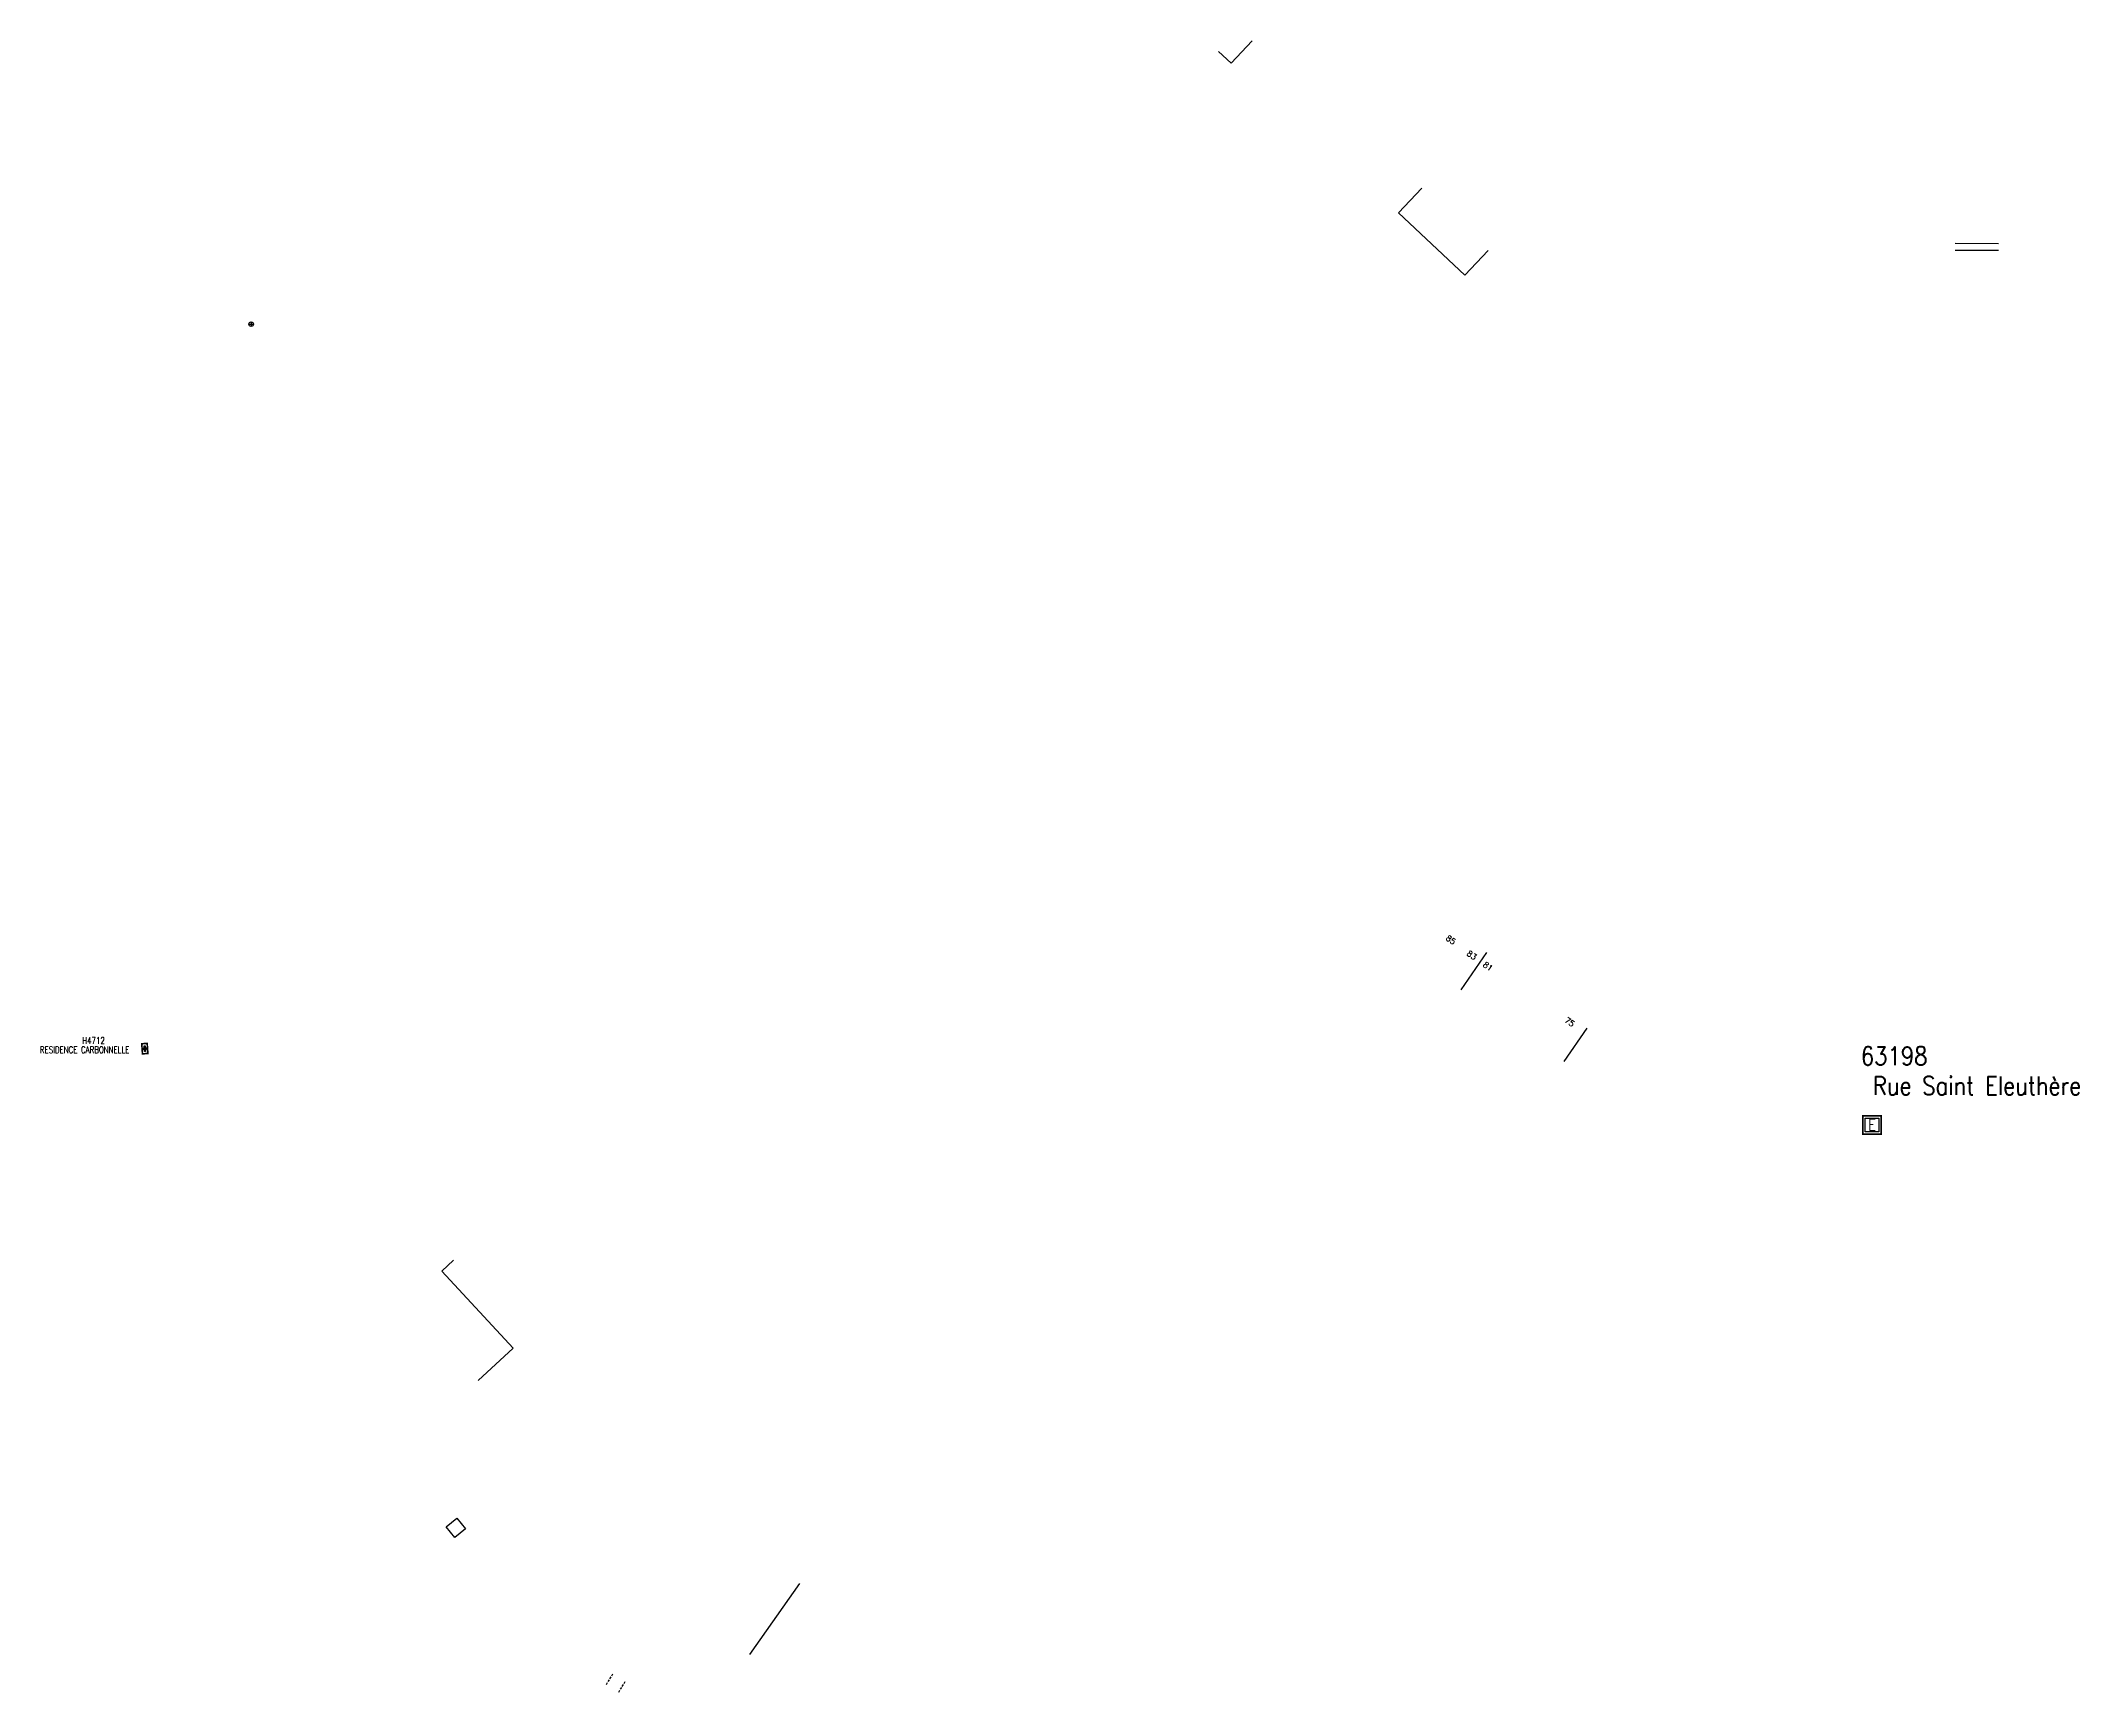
# Model space of a CAD drawing. Header units: millimetres. Extents: x 79256 to 80199, y 145020 to 146002.
# Drawn here: x 79265.7 to 79710.3, y 145089.7 to 145449.9 of the extents above; entities that cross this region are included whole.
import ezdxf
from ezdxf.enums import TextEntityAlignment as Align

# ---------------------------------------------------------------- set-up
doc = ezdxf.new("R2010")
doc.units = ezdxf.units.MM
doc.linetypes.add('DASHED', pattern=[0.75, 0.5, -0.25])
doc.layers.get('0').update_dxf_attribs({"linetype": 'CONTINUOUS'})
for name, color, linetype in [('BB01', 7, 'CONTINUOUS'), ('BR06', 7, 'CONTINUOUS'), ('BR12', 7, 'CONTINUOUS'), ('G_210', 7, 'CONTINUOUS'), ('M_200', 7, 'CONTINUOUS'), ('W0100', 7, 'CONTINUOUS'), ('W0112', 1, 'DASHED'), ('W0322', 7, 'CONTINUOUS'), ('W0991', 7, 'CONTINUOUS'), ('W1102', 7, 'CONTINUOUS')]:
    doc.layers.add(name, color=color, linetype=linetype)
doc.styles.add('B_ROMANS', font='ROMANS.shx', dxfattribs={"width": 0.75})
doc.styles.add('M_ROMANS', font='ROMANS.shx', dxfattribs={"width": 0.75})
doc.styles.get("Standard").update_dxf_attribs({"font": 'romans.shx', "width": 0.85})

# ---------------------------------------------------------------- blocks, each defined once
blk = doc.blocks.new('M_200_56')
at = {"color": 0, "linetype": 'Continuous', "const_width": 0.35, "flags": 128}
blk.add_lwpolyline([(2, 2), (2, -2), (-2, -2), (-2, 2)], close=True, dxfattribs=at)
at = {"color": 0, "linetype": 'Continuous'}
blk.add_lwpolyline([(-1.5, 1.5), (1.5, 1.5), (1.5, -1.5), (-1.5, -1.5)], close=True, dxfattribs=at)
at = {"color": 0, "linetype": 'Continuous', "width": 0.85}
blk.add_text('E', height=2.5, dxfattribs=at).set_placement((0, 0), align=Align.MIDDLE_CENTER)
for tag, p in [('NUM', (0, 15.06)), ('NOM', (0, 8.65))]:
    blk.add_attdef(tag, text='', height=4, dxfattribs=at).set_placement(p, align=Align.MIDDLE)
at = {"color": 0, "linetype": 'Continuous', "style": 'M_ROMANS', "width": 0.75, "flags": 3}
for tag, p in [('DEF_LEG', (-0.13, -4.99)), ('DEF_COUP', (-0.13, -7.49)), ('DEF_TYPE', (-0.13, -9.99))]:
    blk.add_attdef(tag, text='', height=1.2, dxfattribs=at).set_placement(p, align=Align.MIDDLE)
blk = doc.blocks.new('BR1209')
at = {"color": 0, "linetype": 'Continuous', "flags": 128}
for points in [[(-0.5, 0), (0.5, 0)], [(0, 0.5), (0, -0.5)]]:
    blk.add_lwpolyline(points, dxfattribs=at)
at = {"color": 0, "linetype": 'Continuous'}
blk.add_circle((0, 0), 0.5, dxfattribs=at)
at = {"color": 0, "linetype": 'Continuous', "style": 'B_ROMANS', "width": 0.75}
blk.add_attdef('NUM', text='', height=1.2, dxfattribs=at).set_placement((0, 2), align=Align.MIDDLE)
at = {"color": 0, "linetype": 'Continuous', "style": 'B_ROMANS', "width": 0.75, "flags": 3}
for tag, p in [('DEF_COUP', (0, -12.5)), ('DEF_LEG', (0, -10)), ('DEF_TYPE', (0, -15))]:
    blk.add_attdef(tag, text='', height=1.2, dxfattribs=at).set_placement(p, align=Align.MIDDLE)
blk = doc.blocks.new('*U11')
at = {"layer": 'G_210', "color": 0, "linetype": 'Continuous', "const_width": 0.35, "flags": 128}
blk.add_lwpolyline([(2.2, 1.19), (2.2, 0), (0, 0), (0, 1.19)], close=True, dxfattribs=at)
at = {"layer": 'G_210', "color": 0, "linetype": 'Continuous'}
blk.add_lwpolyline([(0.5, 0.69), (1.7, 0.69), (1.7, 0.5), (0.5, 0.5)], close=True, dxfattribs=at)
at = {"layer": 'G_210', "insert": (1.06, 0.57), "char_height": 0.757, "width": 0.6669, "attachment_point": 5}
blk.add_mtext('G', dxfattribs=at)
at = {"layer": 'G_210', "color": 0, "linetype": 'Continuous', "width": 0.75}
for tag, height, p in [('NUM', 4, (2, 16)), ('NOM', 4, (2, 11)), ('BCL', 3, (2, 7))]:
    blk.add_attdef(tag, text='', height=height, dxfattribs=at).set_placement(p, align=Align.MIDDLE)
at = {"layer": 'G_210', "color": 0, "linetype": 'Continuous', "width": 0.75, "flags": 3}
for tag, p in [('DEF_LEG', (2.14, -3.11)), ('DEF_COUP', (2.14, -5.61)), ('DEF_TYPE', (2.14, -8.11))]:
    blk.add_attdef(tag, text='', height=1.2, dxfattribs=at).set_placement(p, align=Align.MIDDLE)

msp = doc.modelspace()

# ---------------------------------------------------------------- linework, layer by layer
at = {"layer": 'BB01', "color": 8}
for p, q in [((79355.74, 145183.94), (79353.18, 145181.57)), ((79353.18, 145181.57), (79368.78, 145164.77)), ((79368.78, 145164.77), (79361.15, 145157.7))]:
    msp.add_line(p, q, dxfattribs=at)
at = {"layer": 'BB01', "color": 8, "flags": 128}
msp.add_lwpolyline([(79358.33, 145125.34), (79356.01, 145123.44), (79354.15, 145125.79), (79356.47, 145127.69), (79358.33, 145125.34), (79356.01, 145123.44)], dxfattribs=at)
at = {"layer": 'BR06', "color": 252}
for p, q in [((79692.68, 145405.66), (79683.25, 145405.69)), ((79692.68, 145404.16), (79683.25, 145404.19))]:
    msp.add_line(p, q, dxfattribs=at)
at = {"layer": 'W0100', "color": 252, "flags": 128}
for points in [[(79529.9, 145449.93), (79525.32, 145445.03), (79522.59, 145447.58)], [(79566.89, 145417.79), (79561.81, 145412.41), (79576.26, 145398.83), (79581.35, 145404.21)]]:
    msp.add_lwpolyline(points, dxfattribs=at)
at = {"layer": 'W0112', "color": 252, "flags": 128}
for points in [[(79389.08, 145091.36), (79390.5, 145093.68)], [(79391.77, 145089.69), (79393.22, 145092.04)]]:
    msp.add_lwpolyline(points, dxfattribs=at)
at = {"layer": 'W0322', "color": 252}
msp.add_line((79420.38, 145097.92), (79431.29, 145113.41), dxfattribs=at)
at = {"layer": 'W1102', "color": 252}
for p, q in [((79575.48, 145242.88), (79581.12, 145251.05)), ((79602.9, 145234.56), (79597.85, 145227.31))]:
    msp.add_line(p, q, dxfattribs=at)

# ---------------------------------------------------------------- block references
at = {"layer": 'BR12', "color": 252}
msp.add_blockref('BR1209', (79311.62, 145388.11), dxfattribs=at)
at = {"layer": 'G_210', "ltscale": 0.5}
ref = msp.add_blockref('*U11', (79289.1, 145229.03), dxfattribs=dict(at, rotation=93.96504640708258))
ref.add_attrib('NUM', 'H4712', dxfattribs={"color": 0, "linetype": 'Continuous', "height": 1.5, "width": 0.75}).set_placement((79277.24, 145231.85), align=Align.MIDDLE)
ref.add_attrib('NOM', 'RESIDENCE CARBONNELLE', dxfattribs={"color": 0, "linetype": 'Continuous', "height": 1.5, "width": 0.75}).set_placement((79275.31, 145229.83), align=Align.MIDDLE)
at = {"layer": 'M_200'}
ref = msp.add_blockref('M_200_56', (79665.1, 145213.44), dxfattribs=at)
ref.add_attrib('NUM', '63198', dxfattribs={"layer": '0', "color": 0, "linetype": 'Continuous', "height": 4, "width": 0.85}).set_placement((79669.94, 145228.5), align=Align.MIDDLE)
ref.add_attrib('NOM', 'Rue Saint Eleuthère', dxfattribs={"layer": '0', "color": 0, "linetype": 'Continuous', "height": 4, "width": 0.85}).set_placement((79687.98, 145222.08), align=Align.MIDDLE)

# ---------------------------------------------------------------- texts
at = {"layer": 'W0991', "color": 252}
for s, p in [('85', (79572.02, 145253.91)), ('83', (79576.58, 145250.56)), ('81', (79580.12, 145248.12)), ('75', (79597.92, 145236.01))]:
    msp.add_text(s, height=1.25, rotation=325.0696, dxfattribs=at).set_placement(p)

doc.saveas('drawing.dxf')
